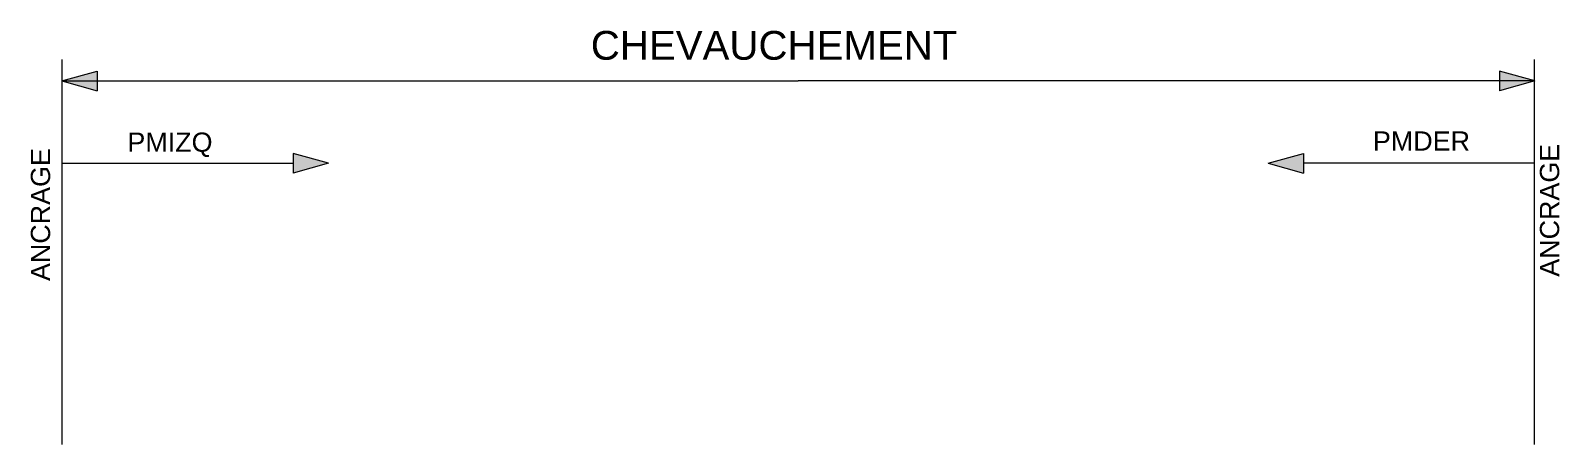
# Model space of a CAD drawing. Header units: inches. Extents: x -4 to 194, y 0 to 54.
import ezdxf
from ezdxf.enums import TextEntityAlignment as Align

# ---------------------------------------------------------------- set-up
doc = ezdxf.new("R2010")
doc.units = ezdxf.units.IN
doc.header["$MEASUREMENT"] = 0
doc.styles.add('arial', font='ARIAL.TTF')

msp = doc.modelspace()

# ---------------------------------------------------------------- hatches: boundary and pattern name
h = msp.add_hatch(color=256)
h.paths.add_polyline_path([(-0.03, 47.24), (4.55, 48.5), (4.54, 47.22)])
h.paths.add_polyline_path([(-0.03, 47.24), (4.54, 47.22), (4.54, 45.95)])
h = msp.add_hatch(color=256)
h.paths.add_polyline_path([(191.22, 47.24), (186.64, 48.5), (186.65, 47.22)])
h.paths.add_polyline_path([(191.22, 47.24), (186.65, 47.22), (186.65, 45.95)])
h = msp.add_hatch(color=256)
h.paths.add_polyline_path([(34.57, 36.56), (30, 37.82), (30, 36.54)])
h.paths.add_polyline_path([(34.57, 36.56), (30, 36.54), (30, 35.27)])
h = msp.add_hatch(color=256)
h.paths.add_polyline_path([(156.62, 36.56), (161.19, 37.82), (161.19, 36.54)])
h.paths.add_polyline_path([(156.62, 36.56), (161.19, 36.54), (161.18, 35.27)])

# ---------------------------------------------------------------- linework, layer by layer
for p, q in [((0, 0), (0, 50)), ((191.19, 0), (191.19, 50)), ((-0.03, 47.24), (4.55, 48.5)), ((4.55, 48.5), (4.54, 45.95)), ((191.22, 47.24), (186.64, 48.5)), ((186.64, 48.5), (186.65, 45.95)), ((-0.03, 47.24), (4.54, 45.95)), ((-0.03, 47.24), (95.59, 47.23)), ((191.22, 47.24), (95.59, 47.23)), ((191.22, 47.24), (186.65, 45.95)), ((34.57, 36.56), (30, 37.82)), ((30, 37.82), (30, 35.27)), ((156.62, 36.56), (161.19, 37.82)), ((161.19, 37.82), (161.18, 35.27)), ((0, 36.54), (30, 36.54)), ((34.57, 36.56), (30, 35.27)), ((156.62, 36.56), (161.18, 35.27)), ((191.19, 36.54), (161.19, 36.54))]:
    msp.add_line(p, q)

# ---------------------------------------------------------------- texts
at = {"style": 'arial'}
for tag, height, p in [('CHEVAUCHEMENT', 3.74, (92.44, 51.86)), ('PMIZQ', 2.5, (13.99, 39.28)), ('PMDER', 2.5, (176.51, 39.43))]:
    msp.add_attdef(tag, text='', height=height, dxfattribs=at).set_placement(p, align=Align.MIDDLE_CENTER)
for p in [(-2.82, 29.87), (193.14, 30.43)]:
    msp.add_attdef('ANCRAGE', text='', height=2.5, rotation=90, dxfattribs=at).set_placement(p, align=Align.MIDDLE_CENTER)

doc.saveas('drawing.dxf')
